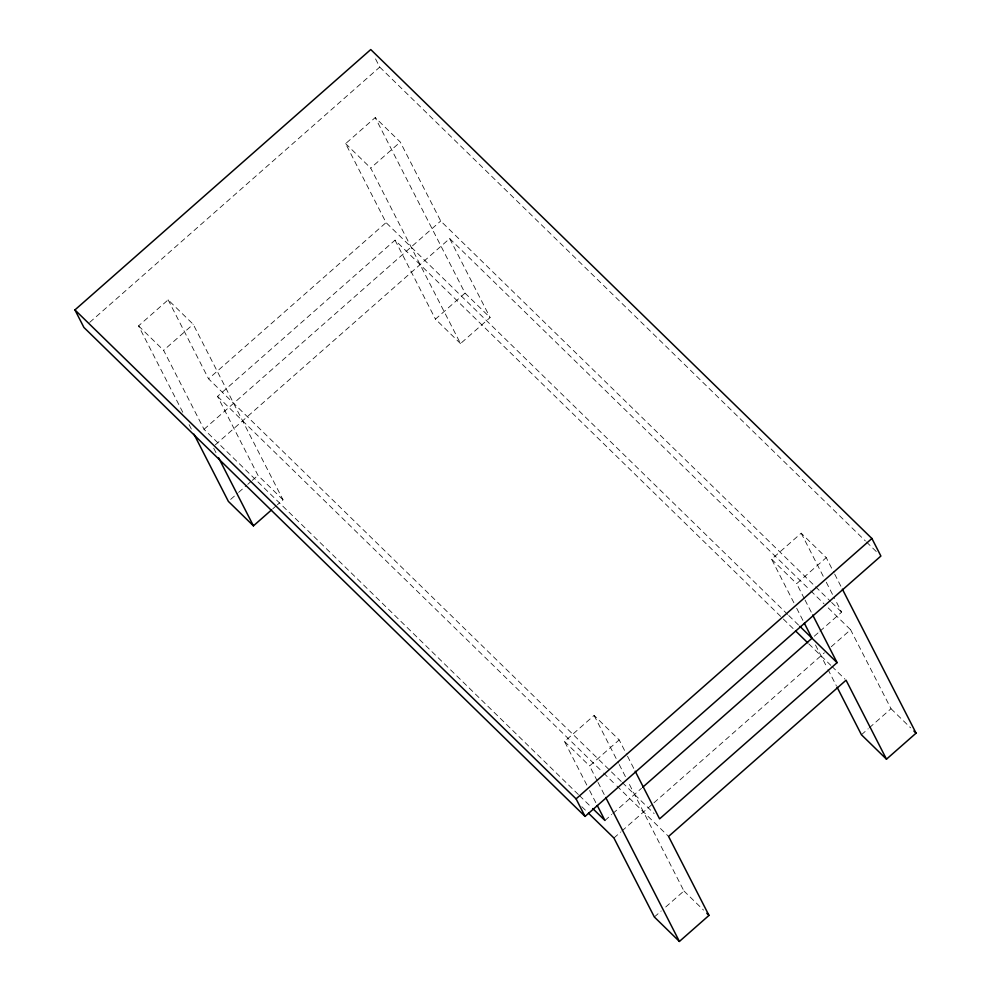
<?xml version="1.0" encoding="UTF-8"?>
<svg xmlns="http://www.w3.org/2000/svg" width="991" height="991" viewBox="0 0 991 991"><rect width="100%" height="100%" fill="white"/><g stroke="black" fill="none" stroke-linecap="round" stroke-linejoin="round"><path stroke-width="0.74" stroke-dasharray="4.96 3.72" d="M89.723 322.36L379.739 67.103L374.214 56.301M182.765 412.268L138.554 325.878L168.136 299.839L193.195 324.292L283.017 499.811L277.331 504.815M787.659 614.445L386.056 222.603L345.636 143.621L375.217 117.582L400.277 142.035L440.698 221.018L830.532 601.364M578.36 794.534L204.035 429.314L163.614 350.331L193.195 324.292M215.295 444.86L449.679 238.571L490.099 317.554L460.518 343.592L370.696 168.074L400.277 142.035M621.233 781.465L208.556 378.822L386.056 222.603M283.017 499.811L257.957 475.358L217.537 396.375L395.037 240.156L782.246 617.938M204.035 429.314L440.698 221.018M230.655 499.402L237.481 493.394M238.62 492.391L246.586 485.379M247.725 484.376L251.132 481.366M252.271 480.375L257.957 475.358M460.518 343.592L435.458 319.139L465.039 293.113L375.217 117.582M272.773 508.817L276.192 505.819M586.821 785.058L564.523 741.479L594.105 715.44L619.164 739.893L626.832 754.869M793.902 602.801L771.605 559.221L801.186 533.195L826.246 557.636L833.964 572.724M597.3 781.007L589.583 765.932L619.164 739.893M804.32 598.651L796.665 583.674L826.246 557.636M604.944 820.461L611.769 814.453M612.909 813.45L641.487 788.303M814.292 636.21L818.851 632.196M819.991 631.205L841.607 612.178L835.339 599.914M613.925 838.014L620.75 832.006M621.89 831.003L652.784 803.812M653.949 802.797L824.413 652.759M831.238 646.751L850.588 629.731L825.119 604.869M654.345 916.997L661.17 910.989M665.729 906.988L683.926 890.971L628.257 782.172M861.427 734.752L868.252 728.744M869.392 727.741L891.008 708.714L850.588 629.731M379.739 67.103L865.391 540.937M866.506 542.015L877.568 552.805M831.635 602.454L841.607 612.178M449.679 238.571L809.61 589.744M810.712 590.822L824.004 603.792M345.636 143.621L370.696 168.074M771.605 559.221L796.665 583.674M465.039 293.113L490.099 317.554M891.008 708.714L910.618 727.84M788.762 615.522L798.734 625.247M783.348 619.028L794.423 629.83M808.817 643.877L830.805 665.333M831.895 666.398L844.976 679.145M622.348 782.543L654.134 813.561M217.537 396.375L602.528 772.001M603.643 773.079L615.82 784.971M616.935 786.049L668.566 836.429M138.554 325.878L163.614 350.331M564.523 741.479L589.583 765.932M683.926 890.971L703.536 910.097M579.475 795.612L591.652 807.504M581.804 806.686L587.353 812.087M834.67 574.086L841.681 587.799M801.186 533.195L823.484 576.762M826.271 582.212L834.633 598.552M805.026 600.013L812.694 614.99M796.69 608.251L802.958 620.502M815.482 644.955L827.274 668.021M827.968 669.383L836.33 685.722M395.037 240.156L435.458 319.139M627.526 756.232L634.5 769.846M594.105 715.44L618.495 763.107M619.202 764.47L625.47 776.721M598.007 782.382L604.324 794.72M589.608 790.508L596.582 804.122M168.136 299.839L208.556 378.822M213.709 448.229L217.202 455.03M189.083 424.606L192.588 431.469"/><path stroke-width="1.49" d="M74.932 309.91L370.758 49.55L871.907 538.497L880.888 556.05L585.062 816.411L83.925 327.464L74.932 309.91L576.081 798.857L585.062 816.411M193.988 434.207L228.376 501.396L253.436 525.849L271.645 509.82M576.081 798.857L871.907 538.497M642.651 787.288L812.025 638.216L804.358 623.228M812.694 614.99L837.085 662.657L659.585 818.876L635.194 771.209M588.456 813.165L613.925 838.014L654.345 916.997L679.405 941.45L708.986 915.411L668.566 836.429L846.066 680.21L886.474 759.193L916.068 733.154L842.387 589.174M913.888 731.036L916.068 733.154M799.836 626.324L837.085 662.657M795.538 630.908L807.715 642.8M886.474 759.193L861.427 734.752L837.036 687.085M706.806 913.293L708.986 915.411M592.767 808.582L604.944 820.461L597.276 805.485M605.724 797.47L679.405 941.45M218.59 457.755L253.436 525.849"/></g></svg>
